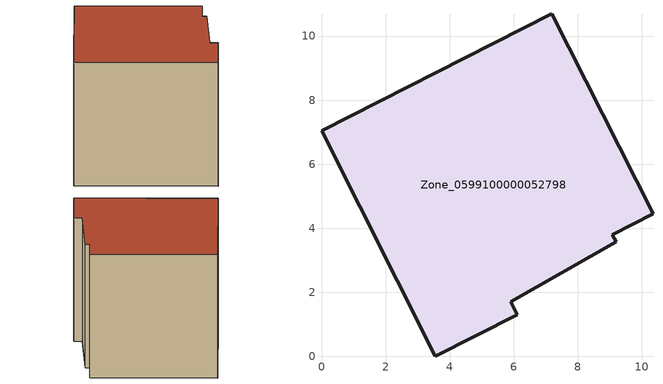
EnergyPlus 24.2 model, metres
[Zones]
Zone_0599100000052798
 floor ground (C_G): 9.2,3.58 5.91,1.71 6.11,1.3 3.55,0 0,7.05 7.19,10.7 10.35,4.45 9.08,3.8 z0
 wall outside (C_F): 7.19,10.7 0,7.05 3.55,0 6.11,1.3 5.91,1.71 9.2,3.58 9.08,3.8 10.35,4.45 7.19,10.7 z0:7.29
 roof outside (C_R): 5.91,1.71 9.2,3.58 9.08,3.8 10.35,4.45 7.19,10.7 0,7.05 3.55,0 6.11,1.3 z7.29
[BUILDING]
Pand.0599100000052798: North Axis=0; Terrain=City; Loads Convergence Tolerance Value=0.04; Temperature Convergence Tolerance Value=0.4; Solar Distribution=FullExterior; Maximum Number of Warmup Days=25; Minimum Number of Warmup Days=1
[Site:Location]
Rotterdam.The.Hague.AP_ZH_NLD Design_Conditions: Latitude=51.96; Longitude=4.45; Time Zone=1; Elevation=-4.5
[SITE:GROUNDTEMPERATURE:BUILDINGSURFACE]
18, 18, 18, 18, 18, 18, 18, 18, 18, 18, 18, 18
[MATERIAL] Thermal Absorptance=0.9; Solar Absorptance=0.7; Visible Absorptance=0.7
Name | Roughness | Thickness | Conductivity | Density | Specific Heat
G.TI.1946 | MediumSmooth | 0.15 | 1 | 540 | 1210
F.TI.1946 | Rough | 0.3 | 0.857143 | 1920 | 840
R.TI.1946 | MediumRough | 0.2 | 0.1 | 1500 | 1000
[CONSTRUCTION]
C_G: G.TI.1946
C_F: F.TI.1946
C_R: R.TI.1946
[ZONE]
Zone_0599100000052798: Type=1; Multiplier=1; Ceiling Height=Autocalculate; Volume=Autocalculate; Floor Area=autocalculate; Part of Total Floor Area=Yes
[ZONEINFILTRATION:DESIGNFLOWRATE]
Infil_Zone_0599100000052798: Zone or ZoneList or Space or SpaceList=Zone_0599100000052798; Schedule=AlwaysOn; Design Flow Rate Calculation Method=Flow/Area; Flow Rate per Floor Area=0.003; Constant Term Coefficient=1; Temperature Term Coefficient=0; Velocity Term Coefficient=0; Velocity Squared Term Coefficient=0
[HVACTEMPLATE:ZONE:IDEALLOADSAIRSYSTEM]
Zone_0599100000052798: Maximum Heating Supply Air Temperature=50; Minimum Cooling Supply Air Temperature=13; Maximum Heating Supply Air Humidity Ratio=0.0156; Minimum Cooling Supply Air Humidity Ratio=0.0077; Heating Limit=NoLimit; Cooling Limit=NoLimit; Dehumidification Control Type=ConstantSensibleHeatRatio; Cooling Sensible Heat Ratio=0.7; Dehumidification Setpoint=60; Humidification Control Type=None; Humidification Setpoint=30; Outdoor Air Method=None; Outdoor Air Flow Rate per Person=0.00944; Outdoor Air Flow Rate per Zone Floor Area=0; Outdoor Air Flow Rate per Zone=0; Demand Controlled Ventilation Type=None; Outdoor Air Economizer Type=NoEconomizer; Heat Recovery Type=None; Sensible Heat Recovery Effectiveness=0.7; Latent Heat Recovery Effectiveness=0.65
[ZONECONTROL:THERMOSTAT]
ThermostatControl_Zone_0599100000052798: Zone or ZoneList=Zone_0599100000052798; Control Type Schedule=DualSetpointControlType; Control 1=Thermostat_Zone_0599100000052798; Temperature Difference Between Cutout And Setpoint=0
[THERMOSTATSETPOINT:DUALSETPOINT]
Thermostat_Zone_0599100000052798: Heating Setpoint Temperature Schedule=HeatingSetpoint_Zone_0599100000052798; Cooling Setpoint Temperature Schedule=CoolingSetpoint_Zone_0599100000052798
[SCHEDULE:COMPACT]
HeatingSetpoint_Zone_0599100000052798: Through: 12/31, For: AllDays, Until: 24:00, 21
CoolingSetpoint_Zone_0599100000052798: Through: 12/31, For: AllDays, Until: 24:00, 24
DualSetpointControlType: Through: 12/31, For: AllDays, Until: 24:00, 4
AlwaysOn: Through: 12/31, For: AllDays, Until: 24:00, 1
